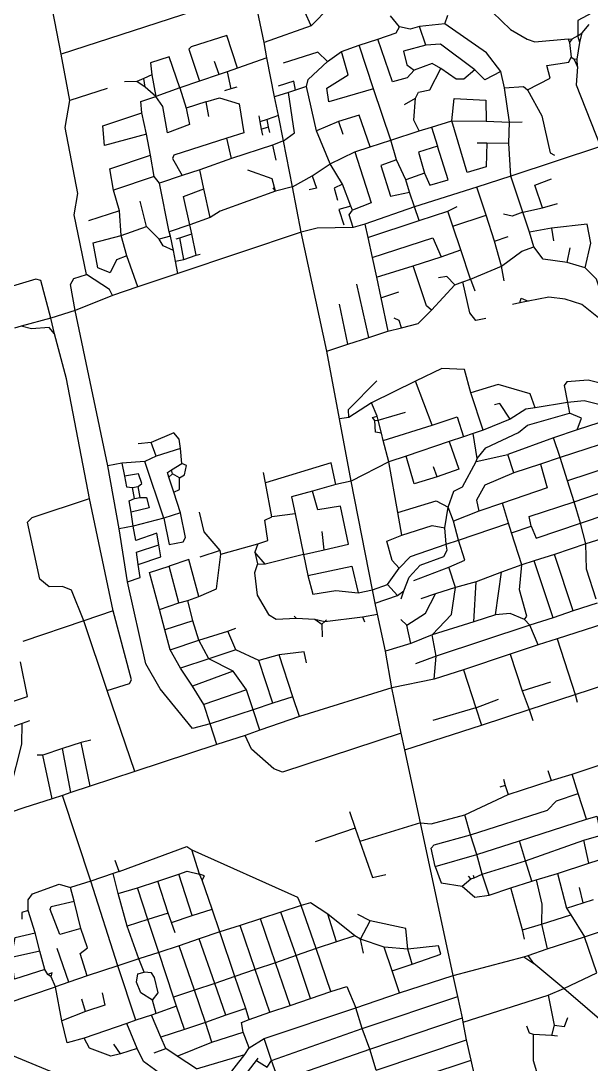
# Model space of a CAD drawing. Header units: metres. Extents: x 609554 to 651406, y 4826501 to 4857446.
# Drawn here: x 618465 to 621022, y 4840269 to 4844950 of the extents above; entities that cross this region are included whole.
import ezdxf

# ---------------------------------------------------------------- set-up
doc = ezdxf.new("R2010")
doc.units = ezdxf.units.M

msp = doc.modelspace()

# ---------------------------------------------------------------- linework, layer by layer
at = {"layer": 'ROADS'}
for points in [[(618645.9, 4844800.3), (618586.9, 4845103.8), (618643.3, 4845295.8), (618620.5, 4845453.5), (618651, 4845509.8), (618790, 4845606.9), (618828.6, 4845661.6), (618833.7, 4845710.3), (618798.5, 4845823.1)], [(619508, 4845081.4), (618645.9, 4844800.3)], [(619556.3, 4844852.9), (619508, 4845081.4)], [(619930.5, 4845096.9), (619767, 4844927.9)], [(620416.5, 4845101.2), (620423.8, 4845084.2), (620498.7, 4845068.9), (620660.7, 4844912), (620734.7, 4844868.2), (620769.2, 4844856.7), (620918.7, 4844870.1)], [(621048.3, 4845049.2), (621066.1, 4845026.9), (621046, 4844996.5), (620962.8, 4844952.5), (620963.2, 4844883.5)], [(619767, 4844927.9), (619737.9, 4844991.1)], [(620163.6, 4844923.7), (620123, 4844972.8)], [(620366.1, 4844937), (620380.2, 4844975.5)], [(619767, 4844927.9), (619556.3, 4844852.9)], [(620066.3, 4844868), (620148.1, 4844897), (620163.6, 4844923.7)], [(620252.2, 4844925.1), (620210.4, 4844913.4), (620163.6, 4844923.7)], [(620366.1, 4844937), (620252.2, 4844925.1)], [(620280.3, 4844840.8), (620252.2, 4844925.1)], [(620617.9, 4844722.5), (620553.3, 4844806.3), (620366.1, 4844937)], [(620982.7, 4844896.5), (621014, 4844933.4)], [(619436.4, 4844738.4), (619389.3, 4844885.1), (619228.3, 4844833.6), (619217.9, 4844824), (619265.4, 4844679.7)], [(620963.2, 4844883.5), (620936.3, 4844868.1)], [(620963.2, 4844883.5), (620982.7, 4844896.5)], [(620971.3, 4844853.1), (620963.2, 4844883.5)], [(620971.3, 4844853.1), (620982.7, 4844896.5)], [(619568.6, 4844784.5), (619556.3, 4844852.9)], [(619903.2, 4844813.4), (619981.9, 4844841.8)], [(619981.9, 4844841.8), (620066.3, 4844868)], [(620045.7, 4844644.9), (619981.9, 4844841.8)], [(620228, 4844728.9), (620197.9, 4844695.5), (620131.4, 4844676.9), (620066.3, 4844868)], [(620280.3, 4844840.8), (620180.7, 4844814.1), (620195.8, 4844752.8), (620228, 4844728.9)], [(620500.5, 4844730.8), (620347.1, 4844846), (620280.3, 4844840.8)], [(620918.7, 4844870.1), (620925.9, 4844854)], [(620918.7, 4844870.1), (620936.3, 4844868.1)], [(620936.3, 4844868.1), (620925.9, 4844854)], [(620925.9, 4844854), (620933.2, 4844787.3)], [(620960.3, 4844778.1), (620971.3, 4844853.1)], [(618684.1, 4844593.1), (618645.9, 4844800.3)], [(619178.6, 4844649.2), (619130.4, 4844788.7), (619046.2, 4844761.4), (619052.7, 4844707.5)], [(619568.6, 4844784.5), (619436.4, 4844738.4)], [(619603.1, 4844610.1), (619568.6, 4844784.5)], [(619840.7, 4844767.7), (619797, 4844810), (619641.1, 4844760.6)], [(620045.7, 4844644.9), (619845.8, 4844587.7), (619837.1, 4844648.2), (619933, 4844708.3), (619903.2, 4844813.4)], [(619840.7, 4844767.7), (619903.2, 4844813.4)], [(620737.2, 4844641), (620837.8, 4844693.5), (620824.2, 4844749.8), (620922.9, 4844764.4), (620933.2, 4844787.3)], [(620933.2, 4844787.3), (620944.6, 4844780.3)], [(620944.6, 4844780.3), (620960.3, 4844778.1)], [(620944.6, 4844780.3), (620961.1, 4844744.5)], [(620961.1, 4844744.5), (620960.3, 4844778.1)], [(619354.3, 4844709.8), (619333.1, 4844767.6)], [(619436.4, 4844738.4), (619390.3, 4844722.3)], [(619746.3, 4844655.7), (619752.8, 4844688), (619840.7, 4844767.7)], [(620348.8, 4844736.3), (620309.2, 4844759.8), (620228, 4844728.9)], [(620235, 4844603.8), (620247.9, 4844629.9), (620299.3, 4844641.3), (620348.8, 4844736.3)], [(620500.5, 4844730.8), (620450.7, 4844689.4), (620416.4, 4844688.4), (620348.8, 4844736.3)], [(620617.9, 4844722.5), (620545.5, 4844685.1), (620500.5, 4844730.8)], [(620961.1, 4844744.5), (620955.1, 4844663.5), (621064.1, 4844386.9)], [(619016.1, 4844691.6), (618985.4, 4844678.6)], [(619052.7, 4844707.5), (619016.1, 4844691.6)], [(619022.6, 4844652.5), (619016.1, 4844691.6)], [(619052.7, 4844707.5), (619070.2, 4844611.4)], [(619354.3, 4844709.8), (619265.4, 4844679.7)], [(619390.3, 4844722.3), (619354.3, 4844709.8)], [(619390.3, 4844722.3), (619406.9, 4844644.9)], [(620634.3, 4844649.3), (620617.9, 4844722.5)], [(618852.2, 4844647.1), (618684.1, 4844593.1)], [(618985.4, 4844678.6), (618930.4, 4844677.5)], [(619022.6, 4844652.5), (618985.4, 4844678.6)], [(619070.2, 4844611.4), (619022.6, 4844652.5)], [(619178.6, 4844649.2), (619070.2, 4844611.4)], [(619265.4, 4844679.7), (619178.6, 4844649.2)], [(619178.6, 4844649.2), (619206.9, 4844558)], [(619406.9, 4844644.9), (619377.9, 4844636.6)], [(619433, 4844653.2), (619406.9, 4844644.9)], [(619696.2, 4844640), (619688.7, 4844679.2), (619618.5, 4844656.7)], [(619696.2, 4844640), (619664.6, 4844629)], [(619746.3, 4844655.7), (619696.2, 4844640)], [(619791.4, 4844456.3), (619746.3, 4844655.7)], [(620124.6, 4844415.6), (620045.7, 4844644.9)], [(620634.3, 4844649.3), (620719.6, 4844656.6), (620737.2, 4844641)], [(620656.1, 4844496.2), (620634.3, 4844649.3)], [(620737.2, 4844641), (620801, 4844524.6), (620838.8, 4844358), (620857.6, 4844347.6)], [(618759.7, 4843813), (618704.2, 4844079.4), (618720, 4844175.6), (618664.3, 4844472.3), (618684.1, 4844593.1)], [(619008.2, 4844538.2), (619003.4, 4844587.9), (619070.2, 4844611.4)], [(619206.9, 4844558), (619221.3, 4844485.7), (619122.9, 4844448.1), (619101.2, 4844566.4), (619070.2, 4844611.4)], [(619293.9, 4844587.1), (619355.1, 4844604.8), (619443.6, 4844577.7), (619464.6, 4844447.7), (619388.6, 4844423.7)], [(619664.6, 4844629), (619603.1, 4844610.1)], [(619619.7, 4844525.4), (619603.1, 4844610.1)], [(619642.7, 4844412.5), (619691.5, 4844447.4), (619664.6, 4844629)], [(620185, 4844574.4), (620235, 4844603.8)], [(620250.8, 4844456.5), (620227.8, 4844504.7), (620235, 4844603.8)], [(620397.9, 4844502.4), (620408, 4844601.5), (620549.9, 4844595), (620552, 4844499.6)], [(619293.9, 4844587.1), (619206.9, 4844558)], [(619293.9, 4844587.1), (619306.6, 4844521.7)], [(619028, 4844442), (618840.4, 4844391.5), (618832.4, 4844479.7), (619008.2, 4844538.2)], [(619028, 4844442), (619008.2, 4844538.2)], [(619531.8, 4844523.9), (619536.7, 4844497.5)], [(619569.6, 4844508.3), (619536.7, 4844497.5)], [(619536.7, 4844497.5), (619543.1, 4844463.9)], [(619619.7, 4844525.4), (619569.6, 4844508.3)], [(619576.1, 4844474.9), (619569.6, 4844508.3)], [(619642.7, 4844412.5), (619619.7, 4844525.4)], [(619889.7, 4844498.8), (619791.4, 4844456.3)], [(620031.8, 4844385.4), (619981.9, 4844527), (619889.7, 4844498.8)], [(619889.7, 4844498.8), (619908.2, 4844441.4)], [(620305.8, 4844474), (620397.9, 4844502.4)], [(620397.9, 4844502.4), (620552, 4844499.6)], [(620554.1, 4844403.8), (620551.7, 4844295.3), (620466.6, 4844269.7), (620397.9, 4844502.4)], [(620552, 4844499.6), (620656.1, 4844496.2)], [(620653.3, 4844401.4), (620656.1, 4844496.2)], [(620656.1, 4844496.2), (620713.4, 4844497.1)], [(619543.1, 4844463.9), (619576.1, 4844474.9)], [(619543.1, 4844463.9), (619548.9, 4844437.1)], [(619581.3, 4844449.6), (619576.1, 4844474.9)], [(619852, 4844309.3), (619791.4, 4844456.3)], [(620124.6, 4844415.6), (620250.8, 4844456.5)], [(620250.8, 4844456.5), (620305.8, 4844474)], [(620305.8, 4844474), (620333.6, 4844387.9)], [(619046, 4844347.1), (619028, 4844442)], [(619388.6, 4844423.7), (619151.4, 4844347.1), (619145.2, 4844333.3), (619188.6, 4844257)], [(619409, 4844332.1), (619388.6, 4844423.7)], [(619642.7, 4844412.5), (619593.9, 4844393.2)], [(619683, 4844205.7), (619642.7, 4844412.5)], [(620031.8, 4844385.4), (620124.6, 4844415.6)], [(620149.7, 4844327.3), (620124.6, 4844415.6)], [(620510.5, 4844403.8), (620554.1, 4844403.8)], [(620554.1, 4844403.8), (620653.3, 4844401.4)], [(619593.9, 4844393.2), (619409, 4844332.1)], [(619593.9, 4844393.2), (619608, 4844325.3)], [(619852, 4844309.3), (619962.9, 4844362.2)], [(619962.9, 4844362.2), (620035.7, 4844133.2), (619952.8, 4844100.6)], [(619962.9, 4844362.2), (620031.8, 4844385.4)], [(620333.6, 4844387.9), (620248.5, 4844360.5), (620275.5, 4844266.5)], [(620275.5, 4844266.5), (620298.5, 4844213), (620381.4, 4844237.5), (620333.6, 4844387.9)], [(620661.8, 4844253.6), (620653.3, 4844401.4)], [(621064.1, 4844386.9), (620661.8, 4844253.6)], [(618879.8, 4844190.4), (618863.4, 4844286), (619046, 4844347.1)], [(619062.9, 4844252.1), (619046, 4844347.1)], [(619409, 4844332.1), (619267.4, 4844282.2)], [(619770.6, 4844254.4), (619852, 4844309.3)], [(619907.9, 4844216.9), (619852, 4844309.3)], [(620149.7, 4844327.3), (620078.9, 4844302.1), (620122.4, 4844164.4), (620208.1, 4844182)], [(620191.5, 4844237.4), (620149.7, 4844327.3)], [(619267.4, 4844282.2), (619188.6, 4844257)], [(619285.8, 4844196.1), (619267.4, 4844282.2)], [(619606.7, 4844186.4), (619591.7, 4844242.1), (619482.3, 4844280.5)], [(620275.5, 4844266.5), (620191.5, 4844237.4)], [(619062.9, 4844252.1), (618879.8, 4844190.4)], [(619086.8, 4844222.5), (619062.9, 4844252.1)], [(619188.6, 4844257), (619086.8, 4844222.5)], [(619130.6, 4844003.1), (619086.8, 4844222.5)], [(619683, 4844205.7), (619770.6, 4844254.4)], [(619770.6, 4844254.4), (619790.1, 4844199.4), (619757.4, 4844192.1)], [(619907.9, 4844216.9), (619869.8, 4844199.4), (619884.3, 4844145.9)], [(619944, 4844118.7), (619907.9, 4844216.9)], [(620208.1, 4844182), (620191.5, 4844237.4)], [(620661.8, 4844253.6), (620509.7, 4844203.7)], [(620715.4, 4844091.4), (620661.8, 4844253.6)], [(620803.5, 4844112), (620769.9, 4844213.8), (620843.9, 4844240.9)], [(618907.4, 4844098), (618879.8, 4844190.4)], [(619223.3, 4844035.3), (619193.7, 4844162.1), (619285.8, 4844196.1)], [(619314.5, 4844068.5), (619285.8, 4844196.1)], [(619606.7, 4844186.4), (619358.2, 4844097.2), (619314.5, 4844068.5)], [(619606.7, 4844186.4), (619595.8, 4844201.5)], [(619683, 4844205.7), (619606.7, 4844186.4)], [(619722.3, 4844002.1), (619683, 4844205.7)], [(620230.6, 4844115.2), (620208.1, 4844182)], [(620509.7, 4844203.7), (620230.6, 4844115.2)], [(620551, 4844078.4), (620509.7, 4844203.7)], [(619028.6, 4844027.6), (618999.4, 4844142)], [(620803.5, 4844112), (620870.8, 4844131.4)], [(618907.4, 4844098), (618768.5, 4844052.7)], [(618914.9, 4843987), (618907.4, 4844098)], [(619944, 4844118.7), (619891.6, 4844103.4), (619913.1, 4844035.8)], [(619954.6, 4844022.6), (619937.6, 4844079.4), (619952.8, 4844100.6)], [(619952.8, 4844100.6), (619944, 4844118.7)], [(620230.6, 4844115.2), (620006.8, 4844038.7)], [(620251.8, 4844054.6), (620230.6, 4844115.2)], [(620251.8, 4844054.6), (620379, 4844096)], [(620379, 4844096), (620422, 4844117)], [(620402.1, 4844028.6), (620379, 4844096)], [(620402.1, 4844028.6), (620551, 4844078.4)], [(620589, 4843962.4), (620551, 4844078.4)], [(620715.4, 4844091.4), (620668.4, 4844073.4), (620629.3, 4844082.4)], [(620715.4, 4844091.4), (620803.5, 4844112)], [(620745.2, 4844002), (620715.4, 4844091.4)], [(618914.9, 4843987), (619028.6, 4844027.6)], [(619085.9, 4843970.9), (619028.6, 4844027.6)], [(619223.3, 4844035.3), (619130.6, 4844003.1)], [(619314.5, 4844068.5), (619223.3, 4844035.3)], [(619231.3, 4843995.3), (619223.3, 4844035.3)], [(620006.8, 4844038.7), (619954.6, 4844022.6)], [(620006.8, 4844038.7), (620020.4, 4843978.3)], [(620020.4, 4843978.3), (620251.8, 4844054.6)], [(620437.7, 4843923.1), (620402.1, 4844028.6)], [(620996.1, 4843841.6), (621021.4, 4843953), (621004.6, 4844037.9), (620843.8, 4844020.9)], [(618940.9, 4843895.8), (618893.3, 4843877.4), (618865.4, 4843819.4), (618810.6, 4843842.3), (618789.5, 4843954.4), (618914.9, 4843987)], [(618940.9, 4843895.8), (618914.9, 4843987)], [(619136.2, 4843983.6), (619085.9, 4843970.9)], [(619136.2, 4843983.6), (619130.6, 4844003.1)], [(619148.9, 4843920.1), (619136.2, 4843983.6)], [(619722.3, 4844002.1), (619168.8, 4843816.4)], [(619177.3, 4843977), (619231.3, 4843995.3)], [(619251.4, 4843899.2), (619231.3, 4843995.3)], [(619954.6, 4844022.6), (619793.6, 4844020), (619722.3, 4844002.1)], [(619836.4, 4843468.5), (619722.3, 4844002.1)], [(620589, 4843962.4), (620649.5, 4843982.9)], [(620843.8, 4844020.9), (620745.2, 4844002)], [(620765.1, 4843936.6), (620745.2, 4844002)], [(620843.8, 4844020.9), (620853.8, 4843963.4)], [(619148.9, 4843920.1), (619103.9, 4843941.4), (619085.9, 4843970.9)], [(619160.8, 4843972.6), (619177.3, 4843977)], [(619196.2, 4843880), (619177.3, 4843977)], [(620020.4, 4843978.3), (620040, 4843888)], [(620040, 4843888), (620312.2, 4843976.9), (620349, 4843891.5)], [(620620.8, 4843849.8), (620589, 4843962.4)], [(620620.8, 4843849.8), (620711.4, 4843917.2), (620765.1, 4843936.6)], [(620914.6, 4843866.2), (620806.9, 4843881.8), (620765.1, 4843936.6)], [(618989.4, 4843756.4), (618940.9, 4843895.8)], [(619158.3, 4843871.4), (619148.9, 4843920.1)], [(619196.2, 4843880), (619251.4, 4843899.2)], [(619251.4, 4843899.2), (619268.7, 4843904.1)], [(620040, 4843888), (620059.3, 4843800.2)], [(620223.7, 4843851.2), (620349, 4843891.5)], [(620349, 4843891.5), (620437.7, 4843923.1)], [(620481.7, 4843791.5), (620437.7, 4843923.1)], [(620914.6, 4843866.2), (620927.7, 4843932.1)], [(619158.3, 4843871.4), (619196.2, 4843880)], [(619168.8, 4843816.4), (619158.3, 4843871.4)], [(620059.3, 4843800.2), (620223.7, 4843851.2)], [(620306.4, 4843652.3), (620284, 4843671.8), (620223.7, 4843851.2)], [(620481.7, 4843791.5), (620620.8, 4843849.8)], [(620632.8, 4843784.1), (620620.8, 4843849.8)], [(620996.1, 4843841.6), (620914.6, 4843866.2)], [(621067.8, 4843727.2), (621046, 4843791.6), (620996.1, 4843841.6)], [(618708.9, 4843650.8), (618687.5, 4843768.1), (618703.2, 4843794.6), (618759.7, 4843813)], [(618875.3, 4843717.6), (618862.8, 4843744.9), (618759.7, 4843813)], [(619168.8, 4843816.4), (618989.4, 4843756.4)], [(620059.3, 4843800.2), (620079, 4843708.3)], [(620411.4, 4843765.8), (620375, 4843803.1), (620337.2, 4843797.5)], [(618600.1, 4843615.6), (618555.2, 4843785.2), (618532.4, 4843790.6), (618397, 4843750.8)], [(618989.4, 4843756.4), (618875.3, 4843717.6)], [(620025.9, 4843529.8), (619972.1, 4843768.5)], [(620306.4, 4843652.3), (620411.4, 4843765.8)], [(620411.4, 4843765.8), (620446.2, 4843779)], [(620446.2, 4843779), (620481.7, 4843791.5)], [(620550.2, 4843615), (620505.7, 4843605.8), (620478, 4843639.9), (620446.2, 4843779)], [(620481.7, 4843791.5), (620500.5, 4843738.5)], [(618875.3, 4843717.6), (618708.9, 4843650.8)], [(620079, 4843708.3), (620160.1, 4843734)], [(620079, 4843708.3), (620110.1, 4843558)], [(620702, 4843684.9), (620708.9, 4843706.4), (620739.5, 4843693.3)], [(621099.3, 4843610.9), (621062.9, 4843611.9), (620980.7, 4843678.2), (620905.8, 4843701.3), (620832.7, 4843710.3), (620739.5, 4843693.3)], [(619930.7, 4843499.3), (619894.1, 4843679.6)], [(620702, 4843684.9), (620669.9, 4843677.3)], [(620739.5, 4843693.3), (620702, 4843684.9)], [(618600.1, 4843615.6), (618466.3, 4843580.7)], [(618708.9, 4843650.8), (618600.1, 4843615.6)], [(618616.6, 4843545.7), (618600.1, 4843615.6)], [(618855.3, 4842953.5), (618708.9, 4843650.8)], [(620171.4, 4843572.6), (620161.2, 4843606.3), (620139.7, 4843616.7)], [(620171.4, 4843572.6), (620246.5, 4843591.8), (620306.4, 4843652.3)], [(618466.3, 4843580.7), (618436.6, 4843570.8)], [(618616.6, 4843545.7), (618592.7, 4843574.1), (618512.7, 4843568), (618466.3, 4843580.7)], [(620110.1, 4843558), (620171.4, 4843572.6)], [(618772.4, 4842807), (618669.3, 4843344.5), (618616.6, 4843545.7)], [(619930.7, 4843499.3), (620025.9, 4843529.8)], [(620025.9, 4843529.8), (620110.1, 4843558)], [(619836.4, 4843468.5), (619930.7, 4843499.3)], [(619893.9, 4843163.9), (619836.4, 4843468.5)], [(620482.8, 4843280.6), (620453.8, 4843386.4), (620353.3, 4843390.1), (620234.1, 4843334.3)], [(619936.1, 4843171), (619934.6, 4843207.2), (620060.9, 4843335.1)], [(620234.1, 4843334.3), (620037.1, 4843236.9)], [(620308.9, 4843136.2), (620234.1, 4843334.3)], [(621304.5, 4843325.7), (621195.5, 4843291.3), (621008.6, 4843337.9), (620913.6, 4843330.4), (620901.1, 4843314.8), (620915.8, 4843237.2)], [(620771.2, 4843214.4), (620749.3, 4843277.1), (620605.3, 4843318.8), (620482.8, 4843280.6)], [(620538.2, 4843114.1), (620482.8, 4843280.6)], [(620037.1, 4843236.9), (619936.1, 4843171)], [(620063.1, 4843176), (620037.1, 4843236.9)], [(620658.6, 4843163.6), (620613.3, 4843232.8), (620589.3, 4843227.5)], [(620915.8, 4843237.2), (620771.2, 4843214.4)], [(621149.5, 4843176.4), (621123, 4843213), (620990.4, 4843245.7), (620915.8, 4843237.2)], [(620915.8, 4843237.2), (620925.2, 4843190.1)], [(620067.6, 4843158.4), (620190.2, 4843194.2)], [(620511.9, 4842986.8), (620549.3, 4843035), (620697.2, 4843103.3), (620737.5, 4843136.8), (620925.2, 4843190.1)], [(620771.2, 4843214.4), (620728.8, 4843208), (620658.6, 4843163.6)], [(620959.5, 4843115.1), (620979.5, 4843168.1), (620925.2, 4843190.1)], [(619936.1, 4843171), (619893.9, 4843163.9)], [(619945.7, 4842884.5), (619893.9, 4843163.9)], [(620052.4, 4843156.7), (620042.2, 4843170.9), (620063.1, 4843176)], [(620052.4, 4843156.7), (620067.6, 4843158.4)], [(620082.3, 4843099.7), (620055.4, 4843104.3), (620052.4, 4843156.7)], [(620067.6, 4843158.4), (620063.1, 4843176)], [(620082.3, 4843099.7), (620067.6, 4843158.4)], [(620308.9, 4843136.2), (620420.8, 4843173.2), (620449.3, 4843084.6)], [(620658.6, 4843163.6), (620538.2, 4843114.1)], [(621149.5, 4843176.4), (620959.5, 4843115.1)], [(619180.8, 4843031.1), (619174.9, 4843073.9), (619150.7, 4843101.3), (619049.3, 4843058.4)], [(620090.2, 4843068), (620082.3, 4843099.7)], [(620090.2, 4843068), (620308.9, 4843136.2)], [(620493.3, 4843099.2), (620449.3, 4843084.6)], [(620538.2, 4843114.1), (620493.3, 4843099.2)], [(620511.9, 4842986.8), (620493.3, 4843099.2)], [(620959.5, 4843115.1), (620853.5, 4843079.9)], [(619049.3, 4843058.4), (618991.3, 4843053)], [(619072.1, 4842996.4), (619049.3, 4843058.4)], [(620114.4, 4842971.1), (620090.2, 4843068)], [(620385.1, 4843063.6), (620192.1, 4842997.8)], [(620385.1, 4843063.6), (620428.4, 4842938.8), (620331.3, 4842904.9)], [(620449.3, 4843084.6), (620385.1, 4843063.6)], [(620853.5, 4843079.9), (620649.3, 4843005)], [(620882.7, 4842991.8), (620853.5, 4843079.9)], [(621177.2, 4843086.6), (620882.7, 4842991.8)], [(619180.8, 4843031.1), (619072.1, 4842996.4)], [(619187.3, 4842964.1), (619180.8, 4843031.1)], [(620192.1, 4842997.8), (620114.4, 4842971.1)], [(620331.3, 4842904.9), (620229, 4842872.5), (620192.1, 4842997.8)], [(620507.1, 4842972.8), (620649.3, 4843005)], [(620676, 4842922.7), (620649.3, 4843005)], [(618917.3, 4842965.9), (618855.3, 4842953.5)], [(618906.2, 4842670.5), (618855.3, 4842953.5)], [(619021.5, 4842973.8), (618917.3, 4842965.9)], [(618917.3, 4842965.9), (618929.2, 4842907.3)], [(619072.1, 4842996.4), (619021.5, 4842973.8)], [(619106.2, 4842718.8), (619021.5, 4842973.8)], [(619140, 4842935.6), (619187.3, 4842964.1)], [(619175.7, 4842900.5), (619199.1, 4842914), (619208.5, 4842955.5), (619187.3, 4842964.1)], [(619877.2, 4842870.2), (619857.2, 4842967.2), (619562.6, 4842877.5)], [(620114.4, 4842971.1), (619945.7, 4842884.5)], [(620155.4, 4842744), (620114.4, 4842971.1)], [(620380.4, 4842768.3), (620406.8, 4842839.7), (620445.9, 4842859.6), (620507.1, 4842972.8)], [(620507.1, 4842972.8), (620511.9, 4842986.8)], [(620795.3, 4842961.5), (620824.8, 4842855.3), (620624.1, 4842786.4)], [(620795.3, 4842961.5), (620676, 4842922.7)], [(620882.7, 4842991.8), (620795.3, 4842961.5)], [(620916.8, 4842885.7), (620882.7, 4842991.8)], [(621212.2, 4842983.3), (620916.8, 4842885.7)], [(618990.6, 4842861.3), (619007.3, 4842874.9), (618992.5, 4842918), (618929.2, 4842907.3)], [(618929.2, 4842907.3), (618938.6, 4842859.9), (618966, 4842856.9)], [(619128.4, 4842903.1), (619122.2, 4842924.1), (619140, 4842935.6)], [(619128.4, 4842903.1), (619145.1, 4842917.2)], [(619145.1, 4842917.2), (619140, 4842935.6)], [(619175.7, 4842900.5), (619145.1, 4842917.2)], [(619562.6, 4842877.5), (619552.7, 4842923.4)], [(620331.3, 4842904.9), (620315.6, 4842949.2)], [(620676, 4842922.7), (620545.9, 4842867.7), (620508.2, 4842800), (620518.3, 4842749.9)], [(618966, 4842856.9), (618990.6, 4842861.3)], [(618999.5, 4842811.4), (618990.6, 4842861.3)], [(619150.6, 4842835), (619128.4, 4842903.1)], [(619150.6, 4842835), (619176.5, 4842848.2), (619175.7, 4842900.5)], [(619590.3, 4842724.2), (619562.6, 4842877.5)], [(619877.2, 4842870.2), (619772.3, 4842840.1)], [(619945.7, 4842884.5), (619877.2, 4842870.2)], [(620042.3, 4842397.4), (619945.7, 4842884.5)], [(620946.1, 4842792.7), (620916.8, 4842885.7)], [(620946.1, 4842792.7), (621146.6, 4842861.1), (621246.1, 4842875.3)], [(620973.9, 4842695.8), (621217.9, 4842778.8), (621246.4, 4842818.2), (621246.1, 4842875.3)], [(618999.5, 4842811.4), (619027.9, 4842812.2), (619040.4, 4842764.9), (618959.3, 4842745.3)], [(618974.7, 4842806.6), (618966, 4842856.9)], [(618974.7, 4842806.6), (618999.5, 4842811.4)], [(619180.5, 4842743.3), (619150.6, 4842835)], [(619772.3, 4842840.1), (619678.6, 4842814.6), (619695.4, 4842739.1)], [(619825.4, 4842576.4), (619934.1, 4842602.2), (619898.6, 4842773.4), (619797.1, 4842756.6), (619772.3, 4842840.1)], [(618747.3, 4842258.4), (618691.8, 4842395.6), (618651.5, 4842412.5), (618591.5, 4842410.9), (618550.2, 4842444.6), (618495, 4842700.5), (618515.1, 4842721.3), (618772.4, 4842807)], [(618879.6, 4842303), (618772.4, 4842807)], [(618959.3, 4842745.3), (618951.1, 4842796.3), (618974.7, 4842806.6)], [(620155.4, 4842744), (620327.1, 4842797), (620380.4, 4842768.3)], [(620366.7, 4842675.8), (620380.4, 4842768.3)], [(620404.6, 4842706), (620380.4, 4842768.3)], [(620624.1, 4842786.4), (620518.3, 4842749.9)], [(620652.2, 4842695.9), (620624.1, 4842786.4)], [(620753.8, 4842683.4), (620744, 4842727), (620946.1, 4842792.7)], [(620973.9, 4842695.8), (620946.1, 4842792.7)], [(618968.8, 4842683.3), (618959.3, 4842745.3)], [(619106.2, 4842718.8), (618968.8, 4842683.3)], [(619106.2, 4842718.8), (619130.5, 4842600.9), (619192.6, 4842612.4), (619203, 4842632.1), (619180.5, 4842743.3)], [(619180.5, 4842743.3), (619106.2, 4842718.8)], [(619358.3, 4842573.5), (619286.6, 4842657.7), (619265.5, 4842745.7)], [(619528.4, 4842603), (619572.9, 4842618), (619559.4, 4842709.8), (619590.3, 4842724.2)], [(619695.4, 4842739.1), (619590.3, 4842724.2)], [(619695.4, 4842739.1), (619732.1, 4842555.6)], [(620173.6, 4842642.8), (620155.4, 4842744)], [(620518.3, 4842749.9), (620404.6, 4842706)], [(618968.8, 4842683.3), (618906.2, 4842670.5)], [(618943.4, 4842433.8), (618906.2, 4842670.5)], [(619083.4, 4842599.2), (619074.3, 4842651.8), (618979.9, 4842619), (618968.8, 4842683.3)], [(620173.6, 4842642.8), (620309.9, 4842686.6), (620366.7, 4842675.8)], [(620372.1, 4842602.1), (620366.7, 4842675.8)], [(620427.2, 4842620.2), (620404.6, 4842706)], [(620427.2, 4842620.2), (620652.2, 4842695.9)], [(620664.8, 4842653.1), (620652.2, 4842695.9)], [(620664.8, 4842653.1), (620753.8, 4842683.4)], [(620753.8, 4842683.4), (620775.9, 4842629.8), (620973.9, 4842695.8)], [(620998.3, 4842603.2), (620973.9, 4842695.8)], [(619825.4, 4842576.4), (619816.1, 4842659.5)], [(620160.9, 4842494.1), (620130.3, 4842529.6), (620105.4, 4842615.2), (620173.6, 4842642.8)], [(620711.9, 4842509.8), (620664.8, 4842653.1)], [(621070.3, 4842626.8), (620998.3, 4842603.2)], [(618991.8, 4842511.3), (618984, 4842565.7), (619083.4, 4842599.2)], [(618991.8, 4842511.3), (619093.3, 4842545.5), (619083.4, 4842599.2)], [(619361.1, 4842557), (619528.4, 4842603)], [(619528.4, 4842603), (619513.5, 4842565.9)], [(620160.9, 4842494.1), (620212, 4842546.4), (620372.1, 4842602.1)], [(620182.5, 4842392.7), (620206.9, 4842453.9), (620256.3, 4842507.9), (620361.6, 4842547.2), (620377.2, 4842575.1), (620372.1, 4842602.1)], [(620372.1, 4842602.1), (620427.2, 4842620.2)], [(620384.1, 4842498.3), (620455.4, 4842530.9), (620427.2, 4842620.2)], [(620998.3, 4842603.2), (620857.5, 4842556.5)], [(621044.7, 4842355.2), (621000.9, 4842489.8), (620998.3, 4842603.2)], [(619262.5, 4842367.4), (619218.3, 4842533.3), (619130.2, 4842504)], [(619262.5, 4842367.4), (619343, 4842401.2), (619361.1, 4842557)], [(619358.3, 4842573.5), (619267.3, 4842544.1)], [(619361.1, 4842557), (619358.3, 4842573.5)], [(619513.5, 4842565.9), (619526.7, 4842514)], [(619560, 4842512.9), (619513.5, 4842565.9)], [(619732.1, 4842555.6), (619560, 4842512.9)], [(619732.1, 4842555.6), (619825.4, 4842576.4)], [(619732.1, 4842555.6), (619751.3, 4842461.3)], [(620857.5, 4842556.5), (620766.6, 4842527.2)], [(620941.3, 4842303), (620857.5, 4842556.5)], [(618943.4, 4842433.8), (619000.3, 4842452.4), (618991.8, 4842511.3)], [(619086, 4842309.3), (619041.6, 4842474.5), (619130.2, 4842504)], [(619173.8, 4842338.4), (619130.2, 4842504)], [(619526.7, 4842514), (619513, 4842473.9), (619524, 4842373.1), (619575.4, 4842287.1), (619610, 4842265.3), (619698.9, 4842270.2)], [(619526.7, 4842514), (619560, 4842512.9)], [(619751.3, 4842461.3), (619948.5, 4842503.1), (619978.3, 4842384.2)], [(620109.1, 4842421.6), (620160.9, 4842494.1)], [(620227.5, 4842439.8), (620384.1, 4842498.3)], [(620414, 4842407.3), (620384.1, 4842498.3)], [(620711.9, 4842509.8), (620620.6, 4842477.1)], [(620722.8, 4842263.6), (620734.2, 4842279.3), (620701.2, 4842396.7), (620711.9, 4842509.8)], [(620766.6, 4842527.2), (620711.9, 4842509.8)], [(620851.8, 4842272.1), (620766.6, 4842527.2)], [(619751.3, 4842461.3), (619775, 4842378.5), (619877.7, 4842394.5), (619978.3, 4842384.2)], [(620620.6, 4842477.1), (620506.1, 4842433.6)], [(620593.4, 4842285.8), (620620.6, 4842477.1)], [(619314, 4841796.7), (619235, 4841774.7), (619090.3, 4841952.6), (619026.1, 4842065), (618943.4, 4842433.8)], [(619978.3, 4842384.2), (620042.3, 4842397.4)], [(620042.3, 4842397.4), (620109.1, 4842421.6)], [(620054.2, 4842337.2), (620042.3, 4842397.4)], [(620154.1, 4842371.3), (620109.1, 4842421.6)], [(620154.1, 4842371.3), (620182.5, 4842392.7)], [(620170.9, 4842356.7), (620182.5, 4842392.7)], [(620308.8, 4842194.7), (620396.1, 4842286.7), (620414, 4842407.3)], [(620414, 4842407.3), (620324.2, 4842378.8)], [(620506.1, 4842433.6), (620414, 4842407.3)], [(620496.9, 4842254.3), (620506.1, 4842433.6)], [(619173.8, 4842338.4), (619213.1, 4842350.2)], [(619213.1, 4842350.2), (619262.5, 4842367.4)], [(619236.1, 4842258.9), (619213.1, 4842350.2)], [(620054.2, 4842337.2), (620154.1, 4842371.3)], [(620195.3, 4842238.1), (620279, 4842292.4), (620324.2, 4842378.8)], [(620324.2, 4842378.8), (620258.5, 4842357.1)], [(618879.6, 4842303), (618747.3, 4842258.4)], [(618852.8, 4841945.8), (618951.7, 4841977.5), (618961.8, 4841993.1), (618879.6, 4842303)], [(619086, 4842309.3), (619173.8, 4842338.4)], [(619110.3, 4842218.1), (619086, 4842309.3)], [(620063.9, 4842288.6), (620054.2, 4842337.2)], [(620941.3, 4842303), (620851.8, 4842272.1)], [(621049.1, 4842337.8), (620941.3, 4842303)], [(618747.3, 4842258.4), (618474, 4842166.1)], [(618852.8, 4841945.8), (618747.3, 4842258.4)], [(619236.1, 4842258.9), (619110.3, 4842218.1)], [(619263.3, 4842170.9), (619236.1, 4842258.9)], [(619698.9, 4842270.2), (619690.1, 4842278.5)], [(619698.9, 4842270.2), (619783.5, 4842265.7)], [(619783.5, 4842265.7), (619827.4, 4842254.7)], [(619783.5, 4842265.7), (619815.1, 4842242.6)], [(619827.4, 4842254.7), (619815.1, 4842242.6)], [(619827.4, 4842254.7), (619996.5, 4842276.7)], [(619827.4, 4842254.7), (619835.9, 4842262.8)], [(619996.5, 4842276.7), (620063.9, 4842288.6)], [(619996.5, 4842276.7), (620005.8, 4842253.3)], [(620099.4, 4842121.5), (620063.9, 4842288.6)], [(620195.3, 4842238.1), (620168.3, 4842263.7)], [(620496.9, 4842254.3), (620308.8, 4842194.7)], [(620593.4, 4842285.8), (620496.9, 4842254.3)], [(620722.8, 4842263.6), (620659, 4842291.2), (620593.4, 4842285.8)], [(620747.8, 4842238.3), (620722.8, 4842263.6)], [(620851.8, 4842272.1), (620747.8, 4842238.3)], [(619134.4, 4842128.4), (619110.3, 4842218.1)], [(619263.3, 4842170.9), (619392.7, 4842212.2)], [(619392.7, 4842212.2), (619429.1, 4842225)], [(619428.7, 4842128.3), (619392.7, 4842212.2)], [(619815.1, 4842242.6), (619816.2, 4842186.2)], [(620213.5, 4842157), (620195.3, 4842238.1)], [(620747.8, 4842238.3), (620327.1, 4842099)], [(620785, 4842150.9), (620747.8, 4842238.3)], [(621079.3, 4842245.4), (620869.4, 4842177.7)], [(619134.4, 4842128.4), (619263.3, 4842170.9)], [(619307.9, 4842087.6), (619263.3, 4842170.9)], [(620213.5, 4842157), (620099.4, 4842121.5)], [(620308.8, 4842194.7), (620213.5, 4842157)], [(620327.1, 4842099), (620308.8, 4842194.7)], [(620869.4, 4842177.7), (620785, 4842150.9)], [(620869.4, 4842177.7), (620950.8, 4841928)], [(619180.2, 4842045.4), (619134.4, 4842128.4)], [(619428.7, 4842128.3), (619307.9, 4842087.6)], [(619532.1, 4842080.7), (619428.7, 4842128.3)], [(619746.6, 4842069.2), (619734.7, 4842119.6), (619623.3, 4842105.8)], [(620128.6, 4841957), (620099.4, 4842121.5)], [(620659.1, 4842108.8), (620449.3, 4842038.8)], [(620785, 4842150.9), (620659.1, 4842108.8)], [(620659.1, 4842108.8), (620712.6, 4841943.6)], [(618199, 4841820.7), (618494.8, 4841918.9), (618464, 4842074.3)], [(619307.9, 4842087.6), (619180.2, 4842045.4)], [(619416.4, 4842032.5), (619307.9, 4842087.6)], [(619623.3, 4842105.8), (619532.1, 4842080.7)], [(619594.6, 4841888.6), (619532.1, 4842080.7)], [(619684.9, 4841917.7), (619623.3, 4842105.8)], [(620327.1, 4842099), (620234.9, 4842065.2)], [(620318.6, 4841996.8), (620327.1, 4842099)], [(619234.4, 4841964.7), (619180.2, 4842045.4)], [(619416.4, 4842032.5), (619234.4, 4841964.7)], [(619476.1, 4841948.3), (619416.4, 4842032.5)], [(620449.3, 4842038.8), (620318.6, 4841996.8)], [(620449.3, 4842038.8), (620505.9, 4841867.5)], [(620318.6, 4841996.8), (620128.6, 4841957)], [(620712.6, 4841943.6), (620841, 4841984.9)], [(620950.8, 4841928), (621161, 4841996.4)], [(618976, 4841581.9), (618852.8, 4841945.8)], [(619285.3, 4841882.8), (619234.4, 4841964.7)], [(619476.1, 4841948.3), (619285.3, 4841882.8)], [(619506.4, 4841858.7), (619476.1, 4841948.3)], [(620128.6, 4841957), (619714.6, 4841829)], [(620170.6, 4841753.5), (620128.6, 4841957)], [(620712.6, 4841943.6), (620743.8, 4841860.2)], [(620743.8, 4841860.2), (620950.8, 4841928)], [(620950.8, 4841928), (620960.3, 4841893.9)], [(619314, 4841796.7), (619285.3, 4841882.8)], [(619594.6, 4841888.6), (619506.4, 4841858.7)], [(619684.9, 4841917.7), (619594.6, 4841888.6)], [(619714.6, 4841829), (619684.9, 4841917.7)], [(620505.9, 4841867.5), (620606.6, 4841907.1)], [(619506.4, 4841858.7), (619314, 4841796.7)], [(619537.3, 4841767.6), (619506.4, 4841858.7)], [(619714.6, 4841829), (619537.3, 4841767.6)], [(620505.9, 4841867.5), (620312.9, 4841810.4)], [(620505.9, 4841867.5), (620531.1, 4841790.6)], [(620531.1, 4841790.6), (620743.8, 4841860.2)], [(620743.8, 4841860.2), (620760.3, 4841810.3)], [(618374.4, 4841485.5), (618420.8, 4841509.7), (618470, 4841704.3), (618470.4, 4841796.9)], [(618470.4, 4841796.9), (618374.9, 4841765.3)], [(618503.2, 4841809.4), (618470.4, 4841796.9)], [(619343.9, 4841703.6), (619314, 4841796.7)], [(620186.9, 4841678.9), (620531.1, 4841790.6)], [(619470.7, 4841743.1), (619343.9, 4841703.6)], [(619537.3, 4841767.6), (619470.7, 4841743.1)], [(620170.6, 4841753.5), (619638.9, 4841579.7), (619598.9, 4841594.3), (619498.7, 4841682.3), (619470.7, 4841743.1)], [(620186.9, 4841678.9), (620170.6, 4841753.5)], [(618735.9, 4841712.4), (618651.1, 4841684.8)], [(618779.4, 4841722.8), (618735.9, 4841712.4)], [(618775.2, 4841516.9), (618735.9, 4841712.4)], [(619343.9, 4841703.6), (618976, 4841581.9)], [(618564, 4841656), (618538.8, 4841656.2)], [(618651.1, 4841684.8), (618564, 4841656)], [(618605.1, 4841460.1), (618564, 4841656)], [(618689.8, 4841488.2), (618651.1, 4841684.8)], [(620257.1, 4841351.9), (620186.9, 4841678.9)], [(620937.8, 4841570.9), (621054.1, 4841608.8)], [(618976, 4841581.9), (618775.2, 4841516.9)], [(620628.8, 4841547.8), (620637.4, 4841519.7)], [(620827.7, 4841587.1), (620842.4, 4841542.1)], [(620842.4, 4841542.1), (620937.8, 4841570.9)], [(620964.1, 4841483.1), (620937.8, 4841570.9)], [(618775.2, 4841516.9), (618689.8, 4841488.2)], [(620637.4, 4841519.7), (620613.4, 4841512.2)], [(620637.4, 4841519.7), (620649.8, 4841479.5)], [(620649.8, 4841479.5), (620842.4, 4841542.1)], [(618605.1, 4841460.1), (618478.5, 4841419.5)], [(618651.2, 4841474.7), (618605.1, 4841460.1)], [(618689.8, 4841488.2), (618651.2, 4841474.7)], [(618778.5, 4841089.8), (618651.2, 4841474.7)], [(620455.2, 4841387.4), (620649.8, 4841479.5)], [(620482, 4841298.3), (620826.1, 4841408.5), (620866.3, 4841450.1), (620964.1, 4841483.1)], [(621001.4, 4841368.4), (620964.1, 4841483.1)], [(618478.5, 4841419.5), (618302.4, 4841359.8)], [(619938.6, 4841403), (619964.4, 4841327.3)], [(620257.1, 4841351.9), (620304.8, 4841347.1), (620455.2, 4841387.4)], [(620482, 4841298.3), (620455.2, 4841387.4)], [(620701.3, 4841271.2), (621001.4, 4841368.4)], [(620989.1, 4841273.8), (621067.2, 4841295.8), (621048.8, 4841382)], [(621001.4, 4841368.4), (621048.8, 4841382)], [(619964.4, 4841327.3), (619784.7, 4841266.9)], [(619964.4, 4841327.3), (619985.7, 4841268.3)], [(620257.1, 4841351.9), (619985.7, 4841268.3)], [(620403.5, 4840667.2), (620257.1, 4841351.9)], [(619985.7, 4841268.3), (620041.3, 4841106.7), (620101.8, 4841119.8)], [(620322.2, 4841156.2), (620305.1, 4841237.6), (620318.6, 4841253.7), (620482, 4841298.3)], [(620509.8, 4841210.1), (620482, 4841298.3)], [(620509.8, 4841210.1), (620701.3, 4841271.2)], [(620727.5, 4841181.6), (620701.3, 4841271.2)], [(620727.5, 4841181.6), (620989.1, 4841273.8)], [(621012.4, 4841171.3), (620989.1, 4841273.8)], [(618906.2, 4841133.2), (619208.7, 4841245.5), (619231.3, 4841230.1)], [(619231.3, 4841230.1), (619705.1, 4841017.9), (619721.5, 4840980.8)], [(619266.8, 4841121.8), (619231.3, 4841230.1)], [(621012.4, 4841171.3), (621300.8, 4841262.9)], [(618906.2, 4841133.2), (618888.6, 4841183.4)], [(620322.2, 4841156.2), (620509.8, 4841210.1)], [(620533.4, 4841121.5), (620509.8, 4841210.1)], [(620533.4, 4841121.5), (620727.5, 4841181.6)], [(620756.2, 4841090.6), (620727.5, 4841181.6)], [(618906.2, 4841133.2), (618878.5, 4841124.4)], [(619172.8, 4841120.8), (619210.3, 4841134.9), (619266.8, 4841121.8)], [(620322.2, 4841156.2), (620349.5, 4841082.7), (620444.1, 4841066.9)], [(620871.5, 4841125.1), (621012.4, 4841171.3)], [(618778.5, 4841089.8), (618687, 4841061.2)], [(618878.5, 4841124.4), (618778.5, 4841089.8)], [(618900.2, 4840709.9), (618778.5, 4841089.8)], [(618902, 4841034.5), (618878.5, 4841124.4)], [(618987.4, 4841059.6), (619079, 4841090.5)], [(619079, 4841090.5), (619172.8, 4841120.8)], [(619125.9, 4840947), (619079, 4841090.5)], [(619232.9, 4840935.7), (619172.8, 4841120.8)], [(619278.4, 4841095), (619288.8, 4841114.4), (619266.8, 4841121.8)], [(619278.4, 4841095), (619266.8, 4841121.8)], [(619322.8, 4840965), (619278.4, 4841095)], [(620444.1, 4841066.9), (620483.1, 4841100.2)], [(620483.1, 4841100.2), (620471.7, 4841113)], [(620483.1, 4841100.2), (620498.1, 4841105.5)], [(620498.1, 4841105.5), (620494.1, 4841115.4)], [(620498.1, 4841105.5), (620533.4, 4841121.5)], [(620565.5, 4841027.3), (620533.4, 4841121.5)], [(620662.2, 4841059.5), (620756.2, 4841090.6)], [(620756.2, 4841090.6), (620776.2, 4841095.4)], [(620776.2, 4841095.4), (620871.5, 4841125.1)], [(620776.2, 4841095.4), (620800.7, 4840987.5), (620799, 4840897.2)], [(620871.5, 4841125.1), (620912.3, 4840969.1)], [(618497.9, 4840958.8), (618497.9, 4841005.8), (618517.6, 4841033.6), (618637.3, 4841076.7), (618687, 4841061.2)], [(618704.3, 4840999.8), (618687, 4841061.2)], [(618902, 4841034.5), (618987.4, 4841059.6)], [(618942.2, 4840888), (618902, 4841034.5)], [(619034.2, 4840917.7), (618987.4, 4841059.6)], [(620444.1, 4841066.9), (620500.4, 4841017.8), (620565.5, 4841027.3)], [(620565.5, 4841027.3), (620662.2, 4841059.5)], [(620714.4, 4840871.5), (620662.2, 4841059.5)], [(620987, 4840992.6), (620969.8, 4841061.9)], [(618733.4, 4840878.2), (618639.3, 4840850.6), (618596.3, 4840962.7), (618601.1, 4840976.1), (618704.3, 4840999.8)], [(618733.4, 4840878.2), (618704.3, 4840999.8)], [(619841.2, 4840942.3), (619763.2, 4840993.5), (619721.5, 4840980.8)], [(620912.3, 4840969.1), (620987, 4840992.6)], [(620987, 4840992.6), (621032.1, 4841008.5)], [(618497.9, 4840958.8), (618469.6, 4840949.1), (618469.3, 4840919)], [(618529.1, 4840857.7), (618497.9, 4840958.8)], [(619125.9, 4840947), (619034.2, 4840917.7)], [(619141.2, 4840904.2), (619125.9, 4840947)], [(619232.9, 4840935.7), (619322.8, 4840965)], [(619357, 4840862), (619322.8, 4840965)], [(619631.5, 4840950.7), (619539.7, 4840921.4)], [(619721.5, 4840980.8), (619631.5, 4840950.7)], [(619699.3, 4840756.3), (619631.5, 4840950.7)], [(619788.6, 4840787.5), (619721.5, 4840980.8)], [(619880.5, 4840818), (619841.2, 4840942.3)], [(619962.9, 4840844.5), (619841.2, 4840942.3)], [(620031.8, 4840912.4), (619976.2, 4840941)], [(620799, 4840897.2), (620931.3, 4840938.9)], [(620912.3, 4840969.1), (620931.3, 4840938.9)], [(620931.3, 4840938.9), (620991.8, 4840839.6)], [(619034.2, 4840917.7), (618942.2, 4840888)], [(619084.2, 4840769.7), (619034.2, 4840917.7)], [(619141.2, 4840904.2), (619232.9, 4840935.7)], [(619156.8, 4840857.8), (619141.2, 4840904.2)], [(619447.9, 4840891.3), (619357, 4840862)], [(619539.7, 4840921.4), (619447.9, 4840891.3)], [(619515.9, 4840693.2), (619447.9, 4840891.3)], [(619607.5, 4840724.1), (619539.7, 4840921.4)], [(619988.6, 4840830.2), (620031.8, 4840912.4)], [(620199.9, 4840785), (620190.6, 4840877.1), (620031.8, 4840912.4)], [(620714.4, 4840871.5), (620799, 4840897.2)], [(620799, 4840897.2), (620824.4, 4840786.5)], [(618422.7, 4840746.9), (618439.6, 4840837.3), (618529.1, 4840857.7)], [(618550.6, 4840775.8), (618529.1, 4840857.7)], [(618762.2, 4840665.1), (618730.9, 4840765.4), (618763.4, 4840790.9), (618733.4, 4840878.2)], [(618994.7, 4840741), (618942.2, 4840888)], [(619357, 4840862), (619265, 4840830.8)], [(619425, 4840662.2), (619357, 4840862)], [(619962.9, 4840844.5), (619880.5, 4840818)], [(619988.6, 4840830.2), (619962.9, 4840844.5)], [(620723.3, 4840830.5), (620714.4, 4840871.5)], [(620991.8, 4840839.6), (621064.5, 4840863.7)], [(619175.6, 4840799.8), (619084.2, 4840769.7)], [(619265, 4840830.8), (619175.6, 4840799.8)], [(619243.1, 4840600.8), (619175.6, 4840799.8)], [(619334.3, 4840631.2), (619265, 4840830.8)], [(619880.5, 4840818), (619788.6, 4840787.5)], [(620002.2, 4840767.3), (619988.6, 4840830.2)], [(620094.3, 4840793.5), (619988.6, 4840830.2)], [(620220.1, 4840717.4), (620348.9, 4840762.1), (620337.5, 4840799.5), (620199.9, 4840785)], [(620824.4, 4840786.5), (620991.8, 4840839.6)], [(621048, 4840679.5), (620991.8, 4840839.6)], [(618550.6, 4840775.8), (618422.7, 4840746.9)], [(618572.3, 4840693.3), (618550.6, 4840775.8)], [(618680.3, 4840636.7), (618628, 4840787.2)], [(619084.2, 4840769.7), (618994.7, 4840741)], [(619149.4, 4840570.2), (619084.2, 4840769.7)], [(619699.3, 4840756.3), (619607.5, 4840724.1)], [(619788.6, 4840787.5), (619699.3, 4840756.3)], [(619764.1, 4840563.3), (619699.3, 4840756.3)], [(619855.4, 4840594.7), (619788.6, 4840787.5)], [(620130.6, 4840687.4), (620094.3, 4840793.5)], [(620199.9, 4840785), (620094.3, 4840793.5)], [(620220.1, 4840717.4), (620199.9, 4840785)], [(620720.7, 4840750.4), (620739.2, 4840756.5)], [(620739.2, 4840756.5), (620824.4, 4840786.5)], [(620764.6, 4840720), (620739.2, 4840756.5)], [(618572.3, 4840693.3), (618435.9, 4840650.5), (618422.7, 4840746.9)], [(618900.2, 4840709.9), (618762.2, 4840665.1)], [(618994.7, 4840741), (618900.2, 4840709.9)], [(618981.3, 4840466.4), (618900.2, 4840709.9)], [(619017.4, 4840681.1), (618994.7, 4840741)], [(619607.5, 4840724.1), (619515.9, 4840693.2)], [(619673, 4840532.8), (619607.5, 4840724.1)], [(620130.6, 4840687.4), (620220.1, 4840717.4)], [(620403.5, 4840667.2), (620720.7, 4840750.4)], [(620720.7, 4840750.4), (620764.6, 4840720)], [(620899.9, 4840609.1), (620764.6, 4840720)], [(618586.6, 4840671.8), (618572.3, 4840693.3)], [(618601.3, 4840660.6), (618605.6, 4840678.6), (618586.6, 4840671.8)], [(618601.3, 4840660.6), (618586.6, 4840671.8)], [(618620.2, 4840615.6), (618601.3, 4840660.6)], [(618762.2, 4840665.1), (618680.3, 4840636.7)], [(619055.6, 4840556.4), (619003.5, 4840589.3), (618983.5, 4840636.9), (618990.1, 4840673.9), (619017.4, 4840681.1)], [(619055.6, 4840556.4), (619080.7, 4840589.3), (619064.7, 4840657.6), (619051.2, 4840679.5), (619017.4, 4840681.1)], [(619425, 4840662.2), (619334.3, 4840631.2)], [(619515.9, 4840693.2), (619425, 4840662.2)], [(619473.8, 4840518.6), (619425, 4840662.2)], [(619581.7, 4840502.1), (619515.9, 4840693.2)], [(620163.6, 4840588.8), (620130.6, 4840687.4)], [(620163.6, 4840588.8), (620403.5, 4840667.2)], [(620424.1, 4840573.2), (620403.5, 4840667.2)], [(620899.9, 4840609.1), (621048, 4840679.5)], [(618398.5, 4840541.1), (618620.2, 4840615.6)], [(618680.3, 4840636.7), (618620.2, 4840615.6)], [(618649, 4840462.8), (618620.2, 4840615.6)], [(619334.3, 4840631.2), (619243.1, 4840600.8)], [(619384.1, 4840489), (619334.3, 4840631.2)], [(619855.4, 4840594.7), (619927.3, 4840617.6), (619967, 4840522.4)], [(618830, 4840588.7), (618842.3, 4840534.1), (618755.5, 4840505.1)], [(619243.1, 4840600.8), (619149.4, 4840570.2)], [(619163.2, 4840528.7), (619149.4, 4840570.2)], [(619292.5, 4840456.5), (619243.1, 4840600.8)], [(619764.1, 4840563.3), (619855.4, 4840594.7)], [(619967, 4840522.4), (620163.6, 4840588.8)], [(619995.4, 4840429.1), (620424.1, 4840573.2)], [(620444.7, 4840476.6), (620424.1, 4840573.2)], [(620448.8, 4840457.6), (620828.9, 4840578.2)], [(620828.9, 4840578.2), (620899.9, 4840609.1)], [(620828.9, 4840578.2), (620856, 4840443.2)], [(621331.8, 4840205), (621207.8, 4840343.5), (620899.9, 4840609.1)], [(618755.5, 4840505.1), (618738.5, 4840561.2)], [(619071.2, 4840496.2), (619055.6, 4840556.4)], [(619163.2, 4840528.7), (619071.2, 4840496.2)], [(619199, 4840424.2), (619163.2, 4840528.7)], [(619473.8, 4840518.6), (619384.1, 4840489)], [(619489.1, 4840469.9), (619473.8, 4840518.6)], [(619556.7, 4840384.7), (619967, 4840522.4)], [(619581.7, 4840502.1), (619673, 4840532.8)], [(619673, 4840532.8), (619764.1, 4840563.3)], [(619995.4, 4840429.1), (619967, 4840522.4)], [(618755.5, 4840505.1), (618649, 4840462.8)], [(619050.6, 4840488.9), (618981.3, 4840466.4)], [(619071.2, 4840496.2), (619050.6, 4840488.9)], [(619092.6, 4840389.4), (619050.6, 4840488.9)], [(619384.1, 4840489), (619292.5, 4840456.5)], [(619461.9, 4840413), (619453.9, 4840455.7), (619489.1, 4840469.9)], [(619489.1, 4840469.9), (619581.7, 4840502.1)], [(620029.7, 4840335.9), (620444.7, 4840476.6)], [(620448.8, 4840457.6), (620444.7, 4840476.6)], [(620856, 4840443.2), (620903.4, 4840438.1), (620918.2, 4840478.5)], [(618748.2, 4840385.5), (618672.2, 4840364), (618649, 4840462.8)], [(618939.8, 4840450.9), (618748.2, 4840385.5)], [(618981.3, 4840466.4), (618939.8, 4840450.9)], [(618986.9, 4840338.5), (618939.8, 4840450.9)], [(619199, 4840424.2), (619092.6, 4840389.4)], [(619292.5, 4840456.5), (619199, 4840424.2)], [(619321.5, 4840367.2), (619292.5, 4840456.5)], [(619589.5, 4840285.6), (619995.4, 4840429.1)], [(620029.7, 4840335.9), (619995.4, 4840429.1)], [(620463.4, 4840377.6), (620448.8, 4840457.6)], [(620764.3, 4840401.6), (620745.2, 4840408.5), (620733.4, 4840439.2)], [(620856, 4840443.2), (620844.9, 4840397)], [(618912.5, 4840314.6), (618868.2, 4840304.2), (618773.4, 4840341), (618748.2, 4840385.5)], [(619115.4, 4840339.7), (619092.6, 4840389.4)], [(619321.5, 4840367.2), (619461.9, 4840413)], [(619489.4, 4840341.8), (619461.9, 4840413)], [(619489.4, 4840341.8), (619556.7, 4840384.7)], [(619589.5, 4840285.6), (619556.7, 4840384.7)], [(620058, 4840242.1), (620463.4, 4840377.6)], [(620484, 4840287.3), (620463.4, 4840377.6)], [(620793.7, 4840184.5), (620763.1, 4840284.1), (620764.3, 4840401.6)], [(620844.9, 4840397), (620764.3, 4840401.6)], [(620871.6, 4840394.1), (620844.9, 4840397)], [(618912.5, 4840314.6), (618881.6, 4840358.9)], [(618986.9, 4840338.5), (618912.5, 4840314.6)], [(619146.6, 4840185.9), (619014.5, 4840281.1), (618986.9, 4840338.5)], [(619062.7, 4840319.9), (619115.4, 4840339.7)], [(619166.5, 4840304.9), (619115.4, 4840339.7)], [(619166.5, 4840304.9), (619321.5, 4840367.2)], [(619469.6, 4840311.9), (619489.4, 4840341.8)], [(619621.4, 4840194.5), (620029.7, 4840335.9)], [(620058, 4840242.1), (620029.7, 4840335.9)], [(618601.9, 4840234.2), (618403.3, 4840316.5)], [(619253, 4840247.5), (619166.5, 4840304.9)], [(619253, 4840247.5), (619469.6, 4840311.9)], [(619363.8, 4840176.7), (619469.6, 4840311.9)], [(619444.3, 4840096.2), (619398.7, 4840126.5), (619521.9, 4840285.2)], [(619521.9, 4840285.2), (619529.8, 4840295.4)], [(619521.9, 4840285.2), (619569, 4840254.9)], [(619569, 4840254.9), (619589.5, 4840285.6)], [(619621.4, 4840194.5), (619589.5, 4840285.6)], [(620271.9, 4840216.9), (620484, 4840287.3)], [(620500.8, 4840213.2), (620484, 4840287.3)]]:
    msp.add_lwpolyline(points, dxfattribs=at)

doc.saveas('drawing.dxf')
